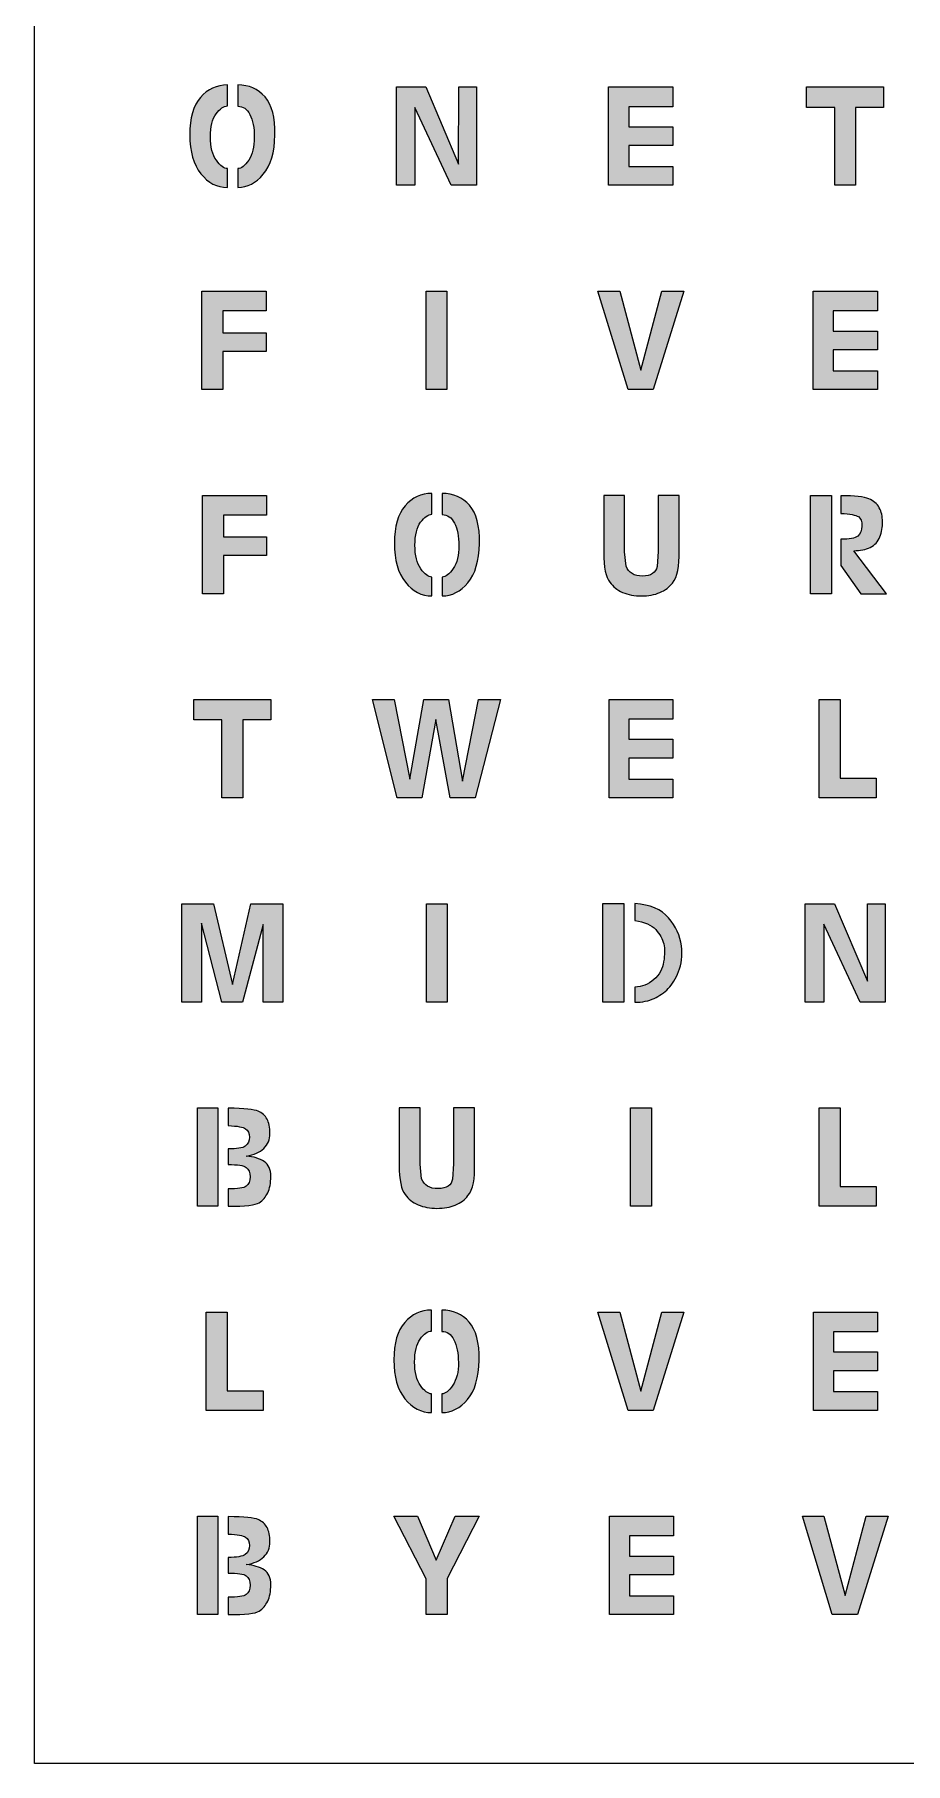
# Model space of a CAD drawing. Header units: inches. Extents: x -102 to 102, y -102 to 102.
# Drawn here: x -101.6 to -50.4, y -101.6 to 0 of the extents above; entities that cross this region are included whole.
import ezdxf

# ---------------------------------------------------------------- set-up
doc = ezdxf.new("R2010")
doc.units = ezdxf.units.IN
doc.header["$MEASUREMENT"] = 0
doc.layers.add('Top Copper', color=7, linetype='Continuous')

# ---------------------------------------------------------------- blocks, each defined once
blk = doc.blocks.new('block 38')
at = {"layer": 'Top Copper', "true_color": 0xffffff}
h = blk.add_hatch(color=7, dxfattribs=at)
h.dxf.hatch_style = 2
edge = h.paths.add_edge_path()
edge.add_spline(control_points=[(-91.83, -8.18), (-92.26, -7.64), (-92.48, -6.88), (-92.48, -5.89), (-92.48, -4.9), (-92.27, -4.17), (-91.85, -3.69), (-91.43, -3.2), (-90.9, -2.96), (-90.27, -2.96), (-90.27, -2.96), (-90.27, -4.19), (-90.27, -4.19), (-90.49, -4.2), (-90.71, -4.35), (-90.93, -4.66), (-91.16, -4.96), (-91.27, -5.41), (-91.27, -6.01), (-91.27, -6.61), (-91.15, -7.07), (-90.92, -7.39), (-90.69, -7.71), (-90.47, -7.88), (-90.27, -7.88), (-90.27, -7.88), (-90.27, -8.98), (-90.27, -8.98), (-90.88, -8.98), (-91.4, -8.72), (-91.83, -8.18)], knot_values=[0, 0, 0, 0, 1, 1, 1, 2, 2, 2, 3, 3, 3, 4, 4, 4, 5, 5, 5, 6, 6, 6, 7, 7, 7, 8, 8, 8, 9, 9, 9, 10, 10, 10, 10], degree=3, periodic=1)
edge = h.paths.add_edge_path()
edge.add_spline(control_points=[(-89.02, -7.38), (-88.8, -7.05), (-88.69, -6.6), (-88.69, -6.04), (-88.69, -5.49), (-88.78, -5.04), (-88.95, -4.7), (-89.12, -4.37), (-89.36, -4.21), (-89.66, -4.21), (-89.66, -4.21), (-89.66, -2.96), (-89.66, -2.96), (-89.01, -2.96), (-88.47, -3.2), (-88.06, -3.66), (-87.65, -4.13), (-87.46, -4.87), (-87.48, -5.9), (-87.5, -6.93), (-87.72, -7.7), (-88.16, -8.21), (-88.59, -8.73), (-89.09, -8.98), (-89.66, -8.98), (-89.66, -8.98), (-89.66, -7.88), (-89.66, -7.88), (-89.46, -7.88), (-89.24, -7.71), (-89.02, -7.38)], knot_values=[0, 0, 0, 0, 1, 1, 1, 2, 2, 2, 3, 3, 3, 4, 4, 4, 5, 5, 5, 6, 6, 6, 7, 7, 7, 8, 8, 8, 9, 9, 9, 10, 10, 10, 10], degree=3, periodic=1)
at = {"layer": 'Top Copper', "lineweight": 0}
for points in [[(-91.83, -8.18), (-92.26, -7.64), (-92.48, -6.88), (-92.48, -5.89), (-92.48, -4.9), (-92.27, -4.17), (-91.85, -3.69), (-91.43, -3.2), (-90.9, -2.96), (-90.27, -2.96), (-90.27, -2.96), (-90.27, -4.19), (-90.27, -4.19), (-90.49, -4.2), (-90.71, -4.35), (-90.93, -4.66), (-91.16, -4.96), (-91.27, -5.41), (-91.27, -6.01), (-91.27, -6.61), (-91.15, -7.07), (-90.92, -7.39), (-90.69, -7.71), (-90.47, -7.88), (-90.27, -7.88), (-90.27, -7.88), (-90.27, -8.98), (-90.27, -8.98), (-90.88, -8.98), (-91.4, -8.72), (-91.83, -8.18)], [(-89.02, -7.38), (-88.8, -7.05), (-88.69, -6.6), (-88.69, -6.04), (-88.69, -5.49), (-88.78, -5.04), (-88.95, -4.7), (-89.12, -4.37), (-89.36, -4.21), (-89.66, -4.21), (-89.66, -4.21), (-89.66, -2.96), (-89.66, -2.96), (-89.01, -2.96), (-88.47, -3.2), (-88.06, -3.66), (-87.65, -4.13), (-87.46, -4.87), (-87.48, -5.9), (-87.5, -6.93), (-87.72, -7.7), (-88.16, -8.21), (-88.59, -8.73), (-89.09, -8.98), (-89.66, -8.98), (-89.66, -8.98), (-89.66, -7.88), (-89.66, -7.88), (-89.46, -7.88), (-89.24, -7.71), (-89.02, -7.38)]]:
    blk.add_open_spline(points, degree=3, knots=[0, 0, 0, 0, 1, 1, 1, 2, 2, 2, 3, 3, 3, 4, 4, 4, 5, 5, 5, 6, 6, 6, 7, 7, 7, 8, 8, 8, 9, 9, 9, 10, 10, 10, 10], dxfattribs=at)
blk = doc.blocks.new('block 39')
at = {"layer": 'Top Copper', "true_color": 0xffffff}
h = blk.add_hatch(color=7, dxfattribs=at)
h.dxf.hatch_style = 2
h.paths.add_polyline_path([(-64.1, -3.08), (-64.1, -4.24), (-66.69, -4.24), (-66.69, -5.42), (-64.1, -5.42), (-64.1, -6.52), (-66.69, -6.52), (-66.69, -7.75), (-64.1, -7.75), (-64.1, -8.85), (-67.87, -8.85), (-67.87, -3.08)])
at = {"layer": 'Top Copper', "lineweight": 0}
blk.add_lwpolyline([(-64.1, -3.08), (-64.1, -4.24), (-66.69, -4.24), (-66.69, -5.42), (-64.1, -5.42), (-64.1, -6.52), (-66.69, -6.52), (-66.69, -7.75), (-64.1, -7.75), (-64.1, -8.85), (-67.87, -8.85), (-67.87, -3.08), (-64.1, -3.08)], dxfattribs=at)
blk = doc.blocks.new('block 43')
at = {"layer": 'Top Copper', "true_color": 0xffffff}
h = blk.add_hatch(color=7, dxfattribs=at)
h.dxf.hatch_style = 2
h.paths.add_polyline_path([(-75.64, -8.85), (-77.12, -8.85), (-79.25, -4.28), (-79.25, -8.85), (-80.34, -8.85), (-80.34, -3.08), (-78.62, -3.08), (-76.69, -7.62), (-76.68, -3.08), (-75.64, -3.08)])
at = {"layer": 'Top Copper', "lineweight": 0}
blk.add_lwpolyline([(-75.64, -8.85), (-77.12, -8.85), (-79.25, -4.28), (-79.25, -8.85), (-80.34, -8.85), (-80.34, -3.08), (-78.62, -3.08), (-76.69, -7.62), (-76.68, -3.08), (-75.64, -3.08), (-75.64, -8.85)], dxfattribs=at)
blk = doc.blocks.new('block 46')
at = {"layer": 'Top Copper', "true_color": 0xffffff}
h = blk.add_hatch(color=7, dxfattribs=at)
h.dxf.hatch_style = 2
h.paths.add_polyline_path([(-51.73, -3.08), (-51.73, -4.29), (-53.36, -4.29), (-53.36, -8.85), (-54.59, -8.85), (-54.59, -4.29), (-56.25, -4.29), (-56.25, -3.08)])
at = {"layer": 'Top Copper', "lineweight": 0}
blk.add_lwpolyline([(-51.73, -3.08), (-51.73, -4.29), (-53.36, -4.29), (-53.36, -8.85), (-54.59, -8.85), (-54.59, -4.29), (-56.25, -4.29), (-56.25, -3.08), (-51.73, -3.08)], dxfattribs=at)
blk = doc.blocks.new('block 48')
at = {"layer": 'Top Copper', "true_color": 0xffffff}
h = blk.add_hatch(color=7, dxfattribs=at)
h.dxf.hatch_style = 2
h.paths.add_polyline_path([(-87.97, -27.08), (-87.97, -28.24), (-90.51, -28.24), (-90.51, -29.52), (-87.97, -29.52), (-87.97, -30.62), (-90.51, -30.62), (-90.51, -32.86), (-91.74, -32.86), (-91.74, -27.08)])
at = {"layer": 'Top Copper', "lineweight": 0}
blk.add_lwpolyline([(-87.97, -27.08), (-87.97, -28.24), (-90.51, -28.24), (-90.51, -29.52), (-87.97, -29.52), (-87.97, -30.62), (-90.51, -30.62), (-90.51, -32.86), (-91.74, -32.86), (-91.74, -27.08), (-87.97, -27.08)], dxfattribs=at)
blk = doc.blocks.new('block 49')
at = {"layer": 'Top Copper', "true_color": 0xffffff}
h = blk.add_hatch(color=7, dxfattribs=at)
h.dxf.hatch_style = 2
edge = h.paths.add_edge_path()
edge.add_spline(control_points=[(-79.81, -32.18), (-80.25, -31.64), (-80.46, -30.88), (-80.46, -29.89), (-80.46, -28.91), (-80.25, -28.17), (-79.83, -27.69), (-79.41, -27.21), (-78.88, -26.96), (-78.26, -26.96), (-78.26, -26.96), (-78.26, -28.19), (-78.26, -28.19), (-78.47, -28.2), (-78.7, -28.36), (-78.92, -28.66), (-79.14, -28.96), (-79.25, -29.41), (-79.25, -30.01), (-79.25, -30.61), (-79.14, -31.07), (-78.91, -31.39), (-78.67, -31.72), (-78.46, -31.88), (-78.26, -31.88), (-78.26, -31.88), (-78.26, -32.99), (-78.26, -32.99), (-78.86, -32.99), (-79.38, -32.72), (-79.81, -32.18)], knot_values=[0, 0, 0, 0, 1, 1, 1, 2, 2, 2, 3, 3, 3, 4, 4, 4, 5, 5, 5, 6, 6, 6, 7, 7, 7, 8, 8, 8, 9, 9, 9, 10, 10, 10, 10], degree=3, periodic=1)
edge = h.paths.add_edge_path()
edge.add_spline(control_points=[(-77, -31.38), (-76.78, -31.05), (-76.67, -30.6), (-76.67, -30.04), (-76.68, -29.49), (-76.76, -29.04), (-76.93, -28.71), (-77.1, -28.37), (-77.34, -28.21), (-77.65, -28.21), (-77.65, -28.21), (-77.65, -26.96), (-77.65, -26.96), (-76.99, -26.96), (-76.46, -27.2), (-76.05, -27.66), (-75.64, -28.13), (-75.44, -28.87), (-75.46, -29.9), (-75.48, -30.93), (-75.71, -31.7), (-76.14, -32.21), (-76.57, -32.73), (-77.08, -32.99), (-77.65, -32.99), (-77.65, -32.99), (-77.65, -31.88), (-77.65, -31.88), (-77.44, -31.88), (-77.23, -31.71), (-77, -31.38)], knot_values=[0, 0, 0, 0, 1, 1, 1, 2, 2, 2, 3, 3, 3, 4, 4, 4, 5, 5, 5, 6, 6, 6, 7, 7, 7, 8, 8, 8, 9, 9, 9, 10, 10, 10, 10], degree=3, periodic=1)
at = {"layer": 'Top Copper', "lineweight": 0}
for points in [[(-79.81, -32.18), (-80.25, -31.64), (-80.46, -30.88), (-80.46, -29.89), (-80.46, -28.91), (-80.25, -28.17), (-79.83, -27.69), (-79.41, -27.21), (-78.88, -26.96), (-78.26, -26.96), (-78.26, -26.96), (-78.26, -28.19), (-78.26, -28.19), (-78.47, -28.2), (-78.7, -28.36), (-78.92, -28.66), (-79.14, -28.96), (-79.25, -29.41), (-79.25, -30.01), (-79.25, -30.61), (-79.14, -31.07), (-78.91, -31.39), (-78.67, -31.72), (-78.46, -31.88), (-78.26, -31.88), (-78.26, -31.88), (-78.26, -32.99), (-78.26, -32.99), (-78.86, -32.99), (-79.38, -32.72), (-79.81, -32.18)], [(-77, -31.38), (-76.78, -31.05), (-76.67, -30.6), (-76.67, -30.04), (-76.68, -29.49), (-76.76, -29.04), (-76.93, -28.71), (-77.1, -28.37), (-77.34, -28.21), (-77.65, -28.21), (-77.65, -28.21), (-77.65, -26.96), (-77.65, -26.96), (-76.99, -26.96), (-76.46, -27.2), (-76.05, -27.66), (-75.64, -28.13), (-75.44, -28.87), (-75.46, -29.9), (-75.48, -30.93), (-75.71, -31.7), (-76.14, -32.21), (-76.57, -32.73), (-77.08, -32.99), (-77.65, -32.99), (-77.65, -32.99), (-77.65, -31.88), (-77.65, -31.88), (-77.44, -31.88), (-77.23, -31.71), (-77, -31.38)]]:
    blk.add_open_spline(points, degree=3, knots=[0, 0, 0, 0, 1, 1, 1, 2, 2, 2, 3, 3, 3, 4, 4, 4, 5, 5, 5, 6, 6, 6, 7, 7, 7, 8, 8, 8, 9, 9, 9, 10, 10, 10, 10], dxfattribs=at)
blk = doc.blocks.new('block 50')
at = {"layer": 'Top Copper', "true_color": 0xffffff}
h = blk.add_hatch(color=7, dxfattribs=at)
h.dxf.hatch_style = 2
h.paths.add_polyline_path([(-54.78, -27.08), (-54.78, -32.86), (-56.01, -32.86), (-56.01, -27.08)])
edge = h.paths.add_edge_path()
edge.add_spline(control_points=[(-53.23, -29.47), (-53.07, -29.34), (-52.99, -29.14), (-52.99, -28.88), (-52.99, -28.61), (-53.06, -28.43), (-53.2, -28.33), (-53.35, -28.24), (-53.69, -28.17), (-54.23, -28.14), (-54.23, -28.14), (-54.23, -27.1), (-54.23, -27.1), (-53.41, -27.1), (-52.86, -27.16), (-52.58, -27.28), (-52.31, -27.39), (-52.1, -27.57), (-51.97, -27.81), (-51.84, -28.05), (-51.78, -28.32), (-51.78, -28.63), (-51.78, -28.94), (-51.83, -29.24), (-51.94, -29.52), (-52.05, -29.8), (-52.23, -30), (-52.5, -30.14), (-52.77, -30.27), (-53.09, -30.33), (-53.47, -30.33), (-53.47, -30.33), (-51.55, -32.86), (-51.55, -32.86), (-51.55, -32.86), (-53.05, -32.86), (-53.05, -32.86), (-53.05, -32.86), (-54.22, -31.2), (-54.22, -31.2), (-54.22, -31.2), (-54.22, -29.65), (-54.22, -29.65), (-53.73, -29.66), (-53.4, -29.6), (-53.23, -29.47)], knot_values=[0, 0, 0, 0, 1, 1, 1, 2, 2, 2, 3, 3, 3, 4, 4, 4, 5, 5, 5, 6, 6, 6, 7, 7, 7, 8, 8, 8, 9, 9, 9, 10, 10, 10, 11, 11, 11, 12, 12, 12, 13, 13, 13, 14, 14, 14, 15, 15, 15, 15], degree=3, periodic=1)
at = {"layer": 'Top Copper', "lineweight": 0}
blk.add_lwpolyline([(-54.78, -27.08), (-54.78, -32.86), (-56.01, -32.86), (-56.01, -27.08), (-54.78, -27.08)], dxfattribs=at)
blk.add_open_spline([(-53.23, -29.47), (-53.07, -29.34), (-52.99, -29.14), (-52.99, -28.88), (-52.99, -28.61), (-53.06, -28.43), (-53.2, -28.33), (-53.35, -28.24), (-53.69, -28.17), (-54.23, -28.14), (-54.23, -28.14), (-54.23, -27.1), (-54.23, -27.1), (-53.41, -27.1), (-52.86, -27.16), (-52.58, -27.28), (-52.31, -27.39), (-52.1, -27.57), (-51.97, -27.81), (-51.84, -28.05), (-51.78, -28.32), (-51.78, -28.63), (-51.78, -28.94), (-51.83, -29.24), (-51.94, -29.52), (-52.05, -29.8), (-52.23, -30), (-52.5, -30.14), (-52.77, -30.27), (-53.09, -30.33), (-53.47, -30.33), (-53.47, -30.33), (-51.55, -32.86), (-51.55, -32.86), (-51.55, -32.86), (-53.05, -32.86), (-53.05, -32.86), (-53.05, -32.86), (-54.22, -31.2), (-54.22, -31.2), (-54.22, -31.2), (-54.22, -29.65), (-54.22, -29.65), (-53.73, -29.66), (-53.4, -29.6), (-53.23, -29.47)], degree=3, knots=[0, 0, 0, 0, 1, 1, 1, 2, 2, 2, 3, 3, 3, 4, 4, 4, 5, 5, 5, 6, 6, 6, 7, 7, 7, 8, 8, 8, 9, 9, 9, 10, 10, 10, 11, 11, 11, 12, 12, 12, 13, 13, 13, 14, 14, 14, 15, 15, 15, 15], dxfattribs=at)
blk = doc.blocks.new('block 51')
at = {"layer": 'Top Copper', "true_color": 0xffffff}
h = blk.add_hatch(color=7, dxfattribs=at)
h.dxf.hatch_style = 2
h.paths.add_polyline_path([(-88, -15.08), (-88, -16.24), (-90.54, -16.24), (-90.54, -17.53), (-88, -17.53), (-88, -18.63), (-90.54, -18.63), (-90.54, -20.86), (-91.77, -20.86), (-91.77, -15.08)])
at = {"layer": 'Top Copper', "lineweight": 0}
blk.add_lwpolyline([(-88, -15.08), (-88, -16.24), (-90.54, -16.24), (-90.54, -17.53), (-88, -17.53), (-88, -18.63), (-90.54, -18.63), (-90.54, -20.86), (-91.77, -20.86), (-91.77, -15.08), (-88, -15.08)], dxfattribs=at)
blk = doc.blocks.new('block 52')
at = {"layer": 'Top Copper', "true_color": 0xffffff}
h = blk.add_hatch(color=7, dxfattribs=at)
h.dxf.hatch_style = 2
h.paths.add_polyline_path([(-77.37, -15.08), (-77.37, -20.86), (-78.6, -20.86), (-78.6, -15.08)])
at = {"layer": 'Top Copper', "lineweight": 0}
blk.add_lwpolyline([(-77.37, -15.08), (-77.37, -20.86), (-78.6, -20.86), (-78.6, -15.08), (-77.37, -15.08)], dxfattribs=at)
blk = doc.blocks.new('block 53')
at = {"layer": 'Top Copper', "true_color": 0xffffff}
h = blk.add_hatch(color=7, dxfattribs=at)
h.dxf.hatch_style = 2
h.paths.add_polyline_path([(-65.25, -20.86), (-66.73, -20.86), (-68.5, -15.08), (-67.22, -15.08), (-65.98, -19.73), (-64.74, -15.08), (-63.45, -15.08)])
at = {"layer": 'Top Copper', "lineweight": 0}
blk.add_lwpolyline([(-65.25, -20.86), (-66.73, -20.86), (-68.5, -15.08), (-67.22, -15.08), (-65.98, -19.73), (-64.74, -15.08), (-63.45, -15.08), (-65.25, -20.86)], dxfattribs=at)
blk = doc.blocks.new('block 54')
at = {"layer": 'Top Copper', "true_color": 0xffffff}
h = blk.add_hatch(color=7, dxfattribs=at)
h.dxf.hatch_style = 2
edge = h.paths.add_edge_path()
edge.add_spline(control_points=[(-66.93, -27.09), (-66.93, -27.09), (-66.93, -30.39), (-66.93, -30.39), (-66.93, -30.39), (-66.84, -31.25), (-66.84, -31.25), (-66.7, -31.63), (-66.38, -31.82), (-65.88, -31.82), (-65.38, -31.82), (-65.09, -31.63), (-65.02, -31.26), (-65.02, -31.26), (-64.96, -30.37), (-64.96, -30.37), (-64.96, -30.37), (-64.96, -27.09), (-64.96, -27.09), (-64.96, -27.09), (-63.73, -27.09), (-63.73, -27.09), (-63.73, -27.09), (-63.73, -30.36), (-63.73, -30.36), (-63.7, -31.24), (-63.83, -31.87), (-64.12, -32.23), (-64.3, -32.47), (-64.55, -32.66), (-64.86, -32.79), (-65.18, -32.92), (-65.54, -32.99), (-65.94, -32.99), (-66.35, -32.99), (-66.72, -32.92), (-67.05, -32.78), (-67.37, -32.64), (-67.62, -32.44), (-67.8, -32.18), (-68.04, -31.89), (-68.16, -31.31), (-68.16, -30.45), (-68.16, -30.45), (-68.16, -27.09), (-68.16, -27.09), (-68.16, -27.09), (-66.93, -27.09), (-66.93, -27.09)], knot_values=[0, 0, 0, 0, 1, 1, 1, 2, 2, 2, 3, 3, 3, 4, 4, 4, 5, 5, 5, 6, 6, 6, 7, 7, 7, 8, 8, 8, 9, 9, 9, 10, 10, 10, 11, 11, 11, 12, 12, 12, 13, 13, 13, 14, 14, 14, 15, 15, 15, 16, 16, 16, 16], degree=3, periodic=1)
at = {"layer": 'Top Copper', "lineweight": 0}
blk.add_open_spline([(-66.93, -27.09), (-66.93, -27.09), (-66.93, -30.39), (-66.93, -30.39), (-66.93, -30.39), (-66.84, -31.25), (-66.84, -31.25), (-66.7, -31.63), (-66.38, -31.82), (-65.88, -31.82), (-65.38, -31.82), (-65.09, -31.63), (-65.02, -31.26), (-65.02, -31.26), (-64.96, -30.37), (-64.96, -30.37), (-64.96, -30.37), (-64.96, -27.09), (-64.96, -27.09), (-64.96, -27.09), (-63.73, -27.09), (-63.73, -27.09), (-63.73, -27.09), (-63.73, -30.36), (-63.73, -30.36), (-63.7, -31.24), (-63.83, -31.87), (-64.12, -32.23), (-64.3, -32.47), (-64.55, -32.66), (-64.86, -32.79), (-65.18, -32.92), (-65.54, -32.99), (-65.94, -32.99), (-66.35, -32.99), (-66.72, -32.92), (-67.05, -32.78), (-67.37, -32.64), (-67.62, -32.44), (-67.8, -32.18), (-68.04, -31.89), (-68.16, -31.31), (-68.16, -30.45), (-68.16, -30.45), (-68.16, -27.09), (-68.16, -27.09), (-68.16, -27.09), (-66.93, -27.09), (-66.93, -27.09)], degree=3, knots=[0, 0, 0, 0, 1, 1, 1, 2, 2, 2, 3, 3, 3, 4, 4, 4, 5, 5, 5, 6, 6, 6, 7, 7, 7, 8, 8, 8, 9, 9, 9, 10, 10, 10, 11, 11, 11, 12, 12, 12, 13, 13, 13, 14, 14, 14, 15, 15, 15, 16, 16, 16, 16], dxfattribs=at)
blk = doc.blocks.new('block 56')
at = {"layer": 'Top Copper', "true_color": 0xffffff}
h = blk.add_hatch(color=7, dxfattribs=at)
h.dxf.hatch_style = 2
h.paths.add_polyline_path([(-52.08, -15.08), (-52.08, -16.24), (-54.67, -16.24), (-54.67, -17.43), (-52.08, -17.43), (-52.08, -18.53), (-54.67, -18.53), (-54.67, -19.76), (-52.08, -19.76), (-52.08, -20.86), (-55.85, -20.86), (-55.85, -15.08)])
at = {"layer": 'Top Copper', "lineweight": 0}
blk.add_lwpolyline([(-52.08, -15.08), (-52.08, -16.24), (-54.67, -16.24), (-54.67, -17.43), (-52.08, -17.43), (-52.08, -18.53), (-54.67, -18.53), (-54.67, -19.76), (-52.08, -19.76), (-52.08, -20.86), (-55.85, -20.86), (-55.85, -15.08), (-52.08, -15.08)], dxfattribs=at)
blk = doc.blocks.new('block 80')
at = {"layer": 'Top Copper', "true_color": 0xffffff}
h = blk.add_hatch(color=7, dxfattribs=at)
h.dxf.hatch_style = 2
h.paths.add_polyline_path([(-87.72, -39.07), (-87.72, -40.28), (-89.36, -40.28), (-89.36, -44.85), (-90.59, -44.85), (-90.59, -40.28), (-92.24, -40.28), (-92.24, -39.07)])
at = {"layer": 'Top Copper', "lineweight": 0}
blk.add_lwpolyline([(-87.72, -39.07), (-87.72, -40.28), (-89.36, -40.28), (-89.36, -44.85), (-90.59, -44.85), (-90.59, -40.28), (-92.24, -40.28), (-92.24, -39.07), (-87.72, -39.07)], dxfattribs=at)
blk = doc.blocks.new('block 81')
at = {"layer": 'Top Copper', "true_color": 0xffffff}
h = blk.add_hatch(color=7, dxfattribs=at)
h.dxf.hatch_style = 2
h.paths.add_polyline_path([(-75.71, -44.85), (-77.19, -44.85), (-78.02, -40.26), (-78.84, -44.85), (-80.3, -44.85), (-81.74, -39.07), (-80.47, -39.07), (-79.56, -43.76), (-78.73, -39.07), (-77.28, -39.07), (-76.46, -43.88), (-75.52, -39.07), (-74.23, -39.07)])
at = {"layer": 'Top Copper', "lineweight": 0}
blk.add_lwpolyline([(-75.71, -44.85), (-77.19, -44.85), (-78.02, -40.26), (-78.84, -44.85), (-80.3, -44.85), (-81.74, -39.07), (-80.47, -39.07), (-79.56, -43.76), (-78.73, -39.07), (-77.28, -39.07), (-76.46, -43.88), (-75.52, -39.07), (-74.23, -39.07), (-75.71, -44.85)], dxfattribs=at)
blk = doc.blocks.new('block 82')
at = {"layer": 'Top Copper', "true_color": 0xffffff}
h = blk.add_hatch(color=7, dxfattribs=at)
h.dxf.hatch_style = 2
h.paths.add_polyline_path([(-52.15, -43.69), (-52.15, -44.85), (-55.5, -44.85), (-55.5, -39.07), (-54.27, -39.07), (-54.27, -43.69)])
at = {"layer": 'Top Copper', "lineweight": 0}
blk.add_lwpolyline([(-52.15, -43.69), (-52.15, -44.85), (-55.5, -44.85), (-55.5, -39.07), (-54.27, -39.07), (-54.27, -43.69), (-52.15, -43.69)], dxfattribs=at)
blk = doc.blocks.new('block 87')
at = {"layer": 'Top Copper', "true_color": 0xffffff}
h = blk.add_hatch(color=7, dxfattribs=at)
h.dxf.hatch_style = 2
h.paths.add_polyline_path([(-64.09, -39.07), (-64.09, -40.23), (-66.68, -40.23), (-66.68, -41.41), (-64.09, -41.41), (-64.09, -42.52), (-66.68, -42.52), (-66.68, -43.75), (-64.09, -43.75), (-64.09, -44.85), (-67.85, -44.85), (-67.85, -39.07)])
at = {"layer": 'Top Copper', "lineweight": 0}
blk.add_lwpolyline([(-64.09, -39.07), (-64.09, -40.23), (-66.68, -40.23), (-66.68, -41.41), (-64.09, -41.41), (-64.09, -42.52), (-66.68, -42.52), (-66.68, -43.75), (-64.09, -43.75), (-64.09, -44.85), (-67.85, -44.85), (-67.85, -39.07), (-64.09, -39.07)], dxfattribs=at)
blk = doc.blocks.new('block 163')
at = {"layer": 'Top Copper', "true_color": 0xffffff}
h = blk.add_hatch(color=7, dxfattribs=at)
h.dxf.hatch_style = 2
h.paths.add_polyline_path([(-87.01, -56.86), (-88.17, -56.86), (-88.16, -52.29), (-89.39, -56.86), (-90.6, -56.86), (-91.8, -52.23), (-91.8, -56.86), (-92.94, -56.86), (-92.94, -51.08), (-91.08, -51.08), (-89.97, -55.83), (-88.89, -51.08), (-87.01, -51.08)])
at = {"layer": 'Top Copper', "lineweight": 0}
blk.add_lwpolyline([(-87.01, -56.86), (-88.17, -56.86), (-88.16, -52.29), (-89.39, -56.86), (-90.6, -56.86), (-91.8, -52.23), (-91.8, -56.86), (-92.94, -56.86), (-92.94, -51.08), (-91.08, -51.08), (-89.97, -55.83), (-88.89, -51.08), (-87.01, -51.08), (-87.01, -56.86)], dxfattribs=at)
blk = doc.blocks.new('block 164')
at = {"layer": 'Top Copper', "true_color": 0xffffff}
h = blk.add_hatch(color=7, dxfattribs=at)
h.dxf.hatch_style = 2
h.paths.add_polyline_path([(-77.35, -51.08), (-77.35, -56.86), (-78.58, -56.86), (-78.58, -51.08)])
at = {"layer": 'Top Copper', "lineweight": 0}
blk.add_lwpolyline([(-77.35, -51.08), (-77.35, -56.86), (-78.58, -56.86), (-78.58, -51.08), (-77.35, -51.08)], dxfattribs=at)
blk = doc.blocks.new('block 165')
at = {"layer": 'Top Copper', "true_color": 0xffffff}
h = blk.add_hatch(color=7, dxfattribs=at)
h.dxf.hatch_style = 2
h.paths.add_polyline_path([(-66.97, -51.07), (-66.97, -52.24), (-66.97, -55.76), (-66.97, -56.86), (-68.21, -56.86), (-68.21, -51.07)])
edge = h.paths.add_edge_path()
edge.add_spline(control_points=[(-64.35, -51.91), (-63.92, -52.41), (-63.67, -52.96), (-63.6, -53.55), (-63.53, -54.14), (-63.59, -54.65), (-63.76, -55.06), (-63.93, -55.48), (-64.13, -55.81), (-64.37, -56.06), (-64.61, -56.3), (-64.89, -56.5), (-65.2, -56.64), (-65.51, -56.79), (-65.89, -56.87), (-66.33, -56.87), (-66.33, -56.87), (-66.33, -55.98), (-66.33, -55.98), (-65.91, -55.96), (-65.54, -55.82), (-65.22, -55.54), (-64.9, -55.26), (-64.7, -54.91), (-64.64, -54.49), (-64.57, -54.08), (-64.57, -53.72), (-64.63, -53.44), (-64.7, -53.15), (-64.86, -52.87), (-65.1, -52.6), (-65.35, -52.32), (-65.76, -52.15), (-66.33, -52.07), (-66.33, -52.07), (-66.33, -51.07), (-66.33, -51.07), (-65.44, -51.13), (-64.78, -51.41), (-64.35, -51.91)], knot_values=[0, 0, 0, 0, 1, 1, 1, 2, 2, 2, 3, 3, 3, 4, 4, 4, 5, 5, 5, 6, 6, 6, 7, 7, 7, 8, 8, 8, 9, 9, 9, 10, 10, 10, 11, 11, 11, 12, 12, 12, 13, 13, 13, 13], degree=3, periodic=1)
at = {"layer": 'Top Copper', "lineweight": 0}
blk.add_lwpolyline([(-66.97, -51.07), (-66.97, -52.24), (-66.97, -55.76), (-66.97, -56.86), (-68.21, -56.86), (-68.21, -51.07), (-66.97, -51.07)], dxfattribs=at)
blk.add_open_spline([(-64.35, -51.91), (-63.92, -52.41), (-63.67, -52.96), (-63.6, -53.55), (-63.53, -54.14), (-63.59, -54.65), (-63.76, -55.06), (-63.93, -55.48), (-64.13, -55.81), (-64.37, -56.06), (-64.61, -56.3), (-64.89, -56.5), (-65.2, -56.64), (-65.51, -56.79), (-65.89, -56.87), (-66.33, -56.87), (-66.33, -56.87), (-66.33, -55.98), (-66.33, -55.98), (-65.91, -55.96), (-65.54, -55.82), (-65.22, -55.54), (-64.9, -55.26), (-64.7, -54.91), (-64.64, -54.49), (-64.57, -54.08), (-64.57, -53.72), (-64.63, -53.44), (-64.7, -53.15), (-64.86, -52.87), (-65.1, -52.6), (-65.35, -52.32), (-65.76, -52.15), (-66.33, -52.07), (-66.33, -52.07), (-66.33, -51.07), (-66.33, -51.07), (-65.44, -51.13), (-64.78, -51.41), (-64.35, -51.91)], degree=3, knots=[0, 0, 0, 0, 1, 1, 1, 2, 2, 2, 3, 3, 3, 4, 4, 4, 5, 5, 5, 6, 6, 6, 7, 7, 7, 8, 8, 8, 9, 9, 9, 10, 10, 10, 11, 11, 11, 12, 12, 12, 13, 13, 13, 13], dxfattribs=at)
blk = doc.blocks.new('block 166')
at = {"layer": 'Top Copper', "true_color": 0xffffff}
h = blk.add_hatch(color=7, dxfattribs=at)
h.dxf.hatch_style = 2
h.paths.add_polyline_path([(-51.62, -56.86), (-53.1, -56.86), (-55.23, -52.28), (-55.23, -56.86), (-56.32, -56.86), (-56.32, -51.08), (-54.6, -51.08), (-52.67, -55.62), (-52.66, -51.08), (-51.62, -51.08)])
at = {"layer": 'Top Copper', "lineweight": 0}
blk.add_lwpolyline([(-51.62, -56.86), (-53.1, -56.86), (-55.23, -52.28), (-55.23, -56.86), (-56.32, -56.86), (-56.32, -51.08), (-54.6, -51.08), (-52.67, -55.62), (-52.66, -51.08), (-51.62, -51.08), (-51.62, -56.86)], dxfattribs=at)
blk = doc.blocks.new('block 194')
at = {"layer": 'Top Copper', "true_color": 0xffffff}
h = blk.add_hatch(color=7, dxfattribs=at)
h.dxf.hatch_style = 2
h.paths.add_polyline_path([(-53.24, -92.85), (-54.73, -92.85), (-56.49, -87.07), (-55.22, -87.07), (-53.98, -91.73), (-52.74, -87.07), (-51.45, -87.07)])
at = {"layer": 'Top Copper', "lineweight": 0}
blk.add_lwpolyline([(-53.24, -92.85), (-54.73, -92.85), (-56.49, -87.07), (-55.22, -87.07), (-53.98, -91.73), (-52.74, -87.07), (-51.45, -87.07), (-53.24, -92.85)], dxfattribs=at)
blk = doc.blocks.new('block 217')
at = {"layer": 'Top Copper', "true_color": 0xffffff}
h = blk.add_hatch(color=7, dxfattribs=at)
h.dxf.hatch_style = 2
h.paths.add_polyline_path([(-92.02, -68.85), (-92.02, -63.07), (-90.84, -63.07), (-90.84, -68.85)])
edge = h.paths.add_edge_path()
edge.add_spline(control_points=[(-90.23, -68.85), (-90.23, -68.85), (-90.23, -67.83), (-90.23, -67.83), (-89.67, -67.84), (-89.31, -67.79), (-89.16, -67.68), (-89.01, -67.57), (-88.93, -67.39), (-88.93, -67.13), (-88.93, -66.87), (-89.01, -66.68), (-89.16, -66.57), (-89.31, -66.46), (-89.67, -66.41), (-90.23, -66.41), (-90.23, -66.41), (-90.23, -65.49), (-90.23, -65.49), (-89.72, -65.49), (-89.38, -65.44), (-89.22, -65.32), (-89.06, -65.19), (-88.98, -65.02), (-88.98, -64.79), (-88.98, -64.56), (-89.06, -64.4), (-89.2, -64.3), (-89.34, -64.2), (-89.68, -64.14), (-90.22, -64.12), (-90.22, -64.12), (-90.22, -63.09), (-90.22, -63.09), (-89.27, -63.11), (-88.69, -63.17), (-88.46, -63.27), (-88.23, -63.37), (-88.06, -63.53), (-87.94, -63.73), (-87.83, -63.94), (-87.77, -64.22), (-87.77, -64.58), (-87.77, -64.94), (-87.89, -65.23), (-88.13, -65.46), (-88.37, -65.69), (-88.71, -65.84), (-89.16, -65.91), (-88.72, -65.95), (-88.38, -66.05), (-88.11, -66.23), (-87.85, -66.41), (-87.72, -66.69), (-87.72, -67.1), (-87.72, -67.5), (-87.78, -67.82), (-87.9, -68.07), (-88.03, -68.32), (-88.19, -68.51), (-88.4, -68.65), (-88.61, -68.79), (-89.22, -68.86), (-90.23, -68.85)], knot_values=[0, 0, 0, 0, 1, 1, 1, 2, 2, 2, 3, 3, 3, 4, 4, 4, 5, 5, 5, 6, 6, 6, 7, 7, 7, 8, 8, 8, 9, 9, 9, 10, 10, 10, 11, 11, 11, 12, 12, 12, 13, 13, 13, 14, 14, 14, 15, 15, 15, 16, 16, 16, 17, 17, 17, 18, 18, 18, 19, 19, 19, 20, 20, 20, 21, 21, 21, 21], degree=3, periodic=1)
at = {"layer": 'Top Copper', "lineweight": 0}
blk.add_lwpolyline([(-92.02, -68.85), (-92.02, -63.07), (-90.84, -63.07), (-90.84, -68.85), (-92.02, -68.85)], dxfattribs=at)
blk.add_open_spline([(-90.23, -68.85), (-90.23, -68.85), (-90.23, -67.83), (-90.23, -67.83), (-89.67, -67.84), (-89.31, -67.79), (-89.16, -67.68), (-89.01, -67.57), (-88.93, -67.39), (-88.93, -67.13), (-88.93, -66.87), (-89.01, -66.68), (-89.16, -66.57), (-89.31, -66.46), (-89.67, -66.41), (-90.23, -66.41), (-90.23, -66.41), (-90.23, -65.49), (-90.23, -65.49), (-89.72, -65.49), (-89.38, -65.44), (-89.22, -65.32), (-89.06, -65.19), (-88.98, -65.02), (-88.98, -64.79), (-88.98, -64.56), (-89.06, -64.4), (-89.2, -64.3), (-89.34, -64.2), (-89.68, -64.14), (-90.22, -64.12), (-90.22, -64.12), (-90.22, -63.09), (-90.22, -63.09), (-89.27, -63.11), (-88.69, -63.17), (-88.46, -63.27), (-88.23, -63.37), (-88.06, -63.53), (-87.94, -63.73), (-87.83, -63.94), (-87.77, -64.22), (-87.77, -64.58), (-87.77, -64.94), (-87.89, -65.23), (-88.13, -65.46), (-88.37, -65.69), (-88.71, -65.84), (-89.16, -65.91), (-88.72, -65.95), (-88.38, -66.05), (-88.11, -66.23), (-87.85, -66.41), (-87.72, -66.69), (-87.72, -67.1), (-87.72, -67.5), (-87.78, -67.82), (-87.9, -68.07), (-88.03, -68.32), (-88.19, -68.51), (-88.4, -68.65), (-88.61, -68.79), (-89.22, -68.86), (-90.23, -68.85)], degree=3, knots=[0, 0, 0, 0, 1, 1, 1, 2, 2, 2, 3, 3, 3, 4, 4, 4, 5, 5, 5, 6, 6, 6, 7, 7, 7, 8, 8, 8, 9, 9, 9, 10, 10, 10, 11, 11, 11, 12, 12, 12, 13, 13, 13, 14, 14, 14, 15, 15, 15, 16, 16, 16, 17, 17, 17, 18, 18, 18, 19, 19, 19, 20, 20, 20, 21, 21, 21, 21], dxfattribs=at)
blk = doc.blocks.new('block 218')
at = {"layer": 'Top Copper', "true_color": 0xffffff}
h = blk.add_hatch(color=7, dxfattribs=at)
h.dxf.hatch_style = 2
edge = h.paths.add_edge_path()
edge.add_spline(control_points=[(-78.94, -63.08), (-78.94, -63.08), (-78.94, -66.38), (-78.94, -66.38), (-78.94, -66.38), (-78.86, -67.25), (-78.86, -67.25), (-78.71, -67.63), (-78.39, -67.82), (-77.89, -67.82), (-77.39, -67.81), (-77.11, -67.63), (-77.04, -67.26), (-77.04, -67.26), (-76.98, -66.36), (-76.98, -66.36), (-76.98, -66.36), (-76.98, -63.08), (-76.98, -63.08), (-76.98, -63.08), (-75.75, -63.08), (-75.75, -63.08), (-75.75, -63.08), (-75.75, -66.36), (-75.75, -66.36), (-75.71, -67.24), (-75.84, -67.86), (-76.14, -68.23), (-76.32, -68.47), (-76.56, -68.66), (-76.88, -68.79), (-77.19, -68.92), (-77.55, -68.98), (-77.96, -68.98), (-78.37, -68.98), (-78.74, -68.91), (-79.06, -68.77), (-79.39, -68.63), (-79.64, -68.43), (-79.82, -68.17), (-80.06, -67.89), (-80.18, -67.31), (-80.18, -66.44), (-80.18, -66.44), (-80.18, -63.08), (-80.18, -63.08), (-80.18, -63.08), (-78.94, -63.08), (-78.94, -63.08)], knot_values=[0, 0, 0, 0, 1, 1, 1, 2, 2, 2, 3, 3, 3, 4, 4, 4, 5, 5, 5, 6, 6, 6, 7, 7, 7, 8, 8, 8, 9, 9, 9, 10, 10, 10, 11, 11, 11, 12, 12, 12, 13, 13, 13, 14, 14, 14, 15, 15, 15, 16, 16, 16, 16], degree=3, periodic=1)
at = {"layer": 'Top Copper', "lineweight": 0}
blk.add_open_spline([(-78.94, -63.08), (-78.94, -63.08), (-78.94, -66.38), (-78.94, -66.38), (-78.94, -66.38), (-78.86, -67.25), (-78.86, -67.25), (-78.71, -67.63), (-78.39, -67.82), (-77.89, -67.82), (-77.39, -67.81), (-77.11, -67.63), (-77.04, -67.26), (-77.04, -67.26), (-76.98, -66.36), (-76.98, -66.36), (-76.98, -66.36), (-76.98, -63.08), (-76.98, -63.08), (-76.98, -63.08), (-75.75, -63.08), (-75.75, -63.08), (-75.75, -63.08), (-75.75, -66.36), (-75.75, -66.36), (-75.71, -67.24), (-75.84, -67.86), (-76.14, -68.23), (-76.32, -68.47), (-76.56, -68.66), (-76.88, -68.79), (-77.19, -68.92), (-77.55, -68.98), (-77.96, -68.98), (-78.37, -68.98), (-78.74, -68.91), (-79.06, -68.77), (-79.39, -68.63), (-79.64, -68.43), (-79.82, -68.17), (-80.06, -67.89), (-80.18, -67.31), (-80.18, -66.44), (-80.18, -66.44), (-80.18, -63.08), (-80.18, -63.08), (-80.18, -63.08), (-78.94, -63.08), (-78.94, -63.08)], degree=3, knots=[0, 0, 0, 0, 1, 1, 1, 2, 2, 2, 3, 3, 3, 4, 4, 4, 5, 5, 5, 6, 6, 6, 7, 7, 7, 8, 8, 8, 9, 9, 9, 10, 10, 10, 11, 11, 11, 12, 12, 12, 13, 13, 13, 14, 14, 14, 15, 15, 15, 16, 16, 16, 16], dxfattribs=at)
blk = doc.blocks.new('block 219')
at = {"layer": 'Top Copper', "true_color": 0xffffff}
h = blk.add_hatch(color=7, dxfattribs=at)
h.dxf.hatch_style = 2
h.paths.add_polyline_path([(-65.35, -63.07), (-65.35, -68.85), (-66.58, -68.85), (-66.58, -63.07)])
at = {"layer": 'Top Copper', "lineweight": 0}
blk.add_lwpolyline([(-65.35, -63.07), (-65.35, -68.85), (-66.58, -68.85), (-66.58, -63.07), (-65.35, -63.07)], dxfattribs=at)
blk = doc.blocks.new('block 220')
at = {"layer": 'Top Copper', "true_color": 0xffffff}
h = blk.add_hatch(color=7, dxfattribs=at)
h.dxf.hatch_style = 2
h.paths.add_polyline_path([(-52.15, -67.7), (-52.15, -68.85), (-55.5, -68.85), (-55.5, -63.07), (-54.27, -63.07), (-54.27, -67.7)])
at = {"layer": 'Top Copper', "lineweight": 0}
blk.add_lwpolyline([(-52.15, -67.7), (-52.15, -68.85), (-55.5, -68.85), (-55.5, -63.07), (-54.27, -63.07), (-54.27, -67.7), (-52.15, -67.7)], dxfattribs=at)
blk = doc.blocks.new('block 225')
at = {"layer": 'Top Copper', "true_color": 0xffffff}
h = blk.add_hatch(color=7, dxfattribs=at)
h.dxf.hatch_style = 2
h.paths.add_polyline_path([(-88.16, -79.7), (-88.16, -80.85), (-91.51, -80.85), (-91.51, -75.08), (-90.28, -75.08), (-90.28, -79.7)])
at = {"layer": 'Top Copper', "lineweight": 0}
blk.add_lwpolyline([(-88.16, -79.7), (-88.16, -80.85), (-91.51, -80.85), (-91.51, -75.08), (-90.28, -75.08), (-90.28, -79.7), (-88.16, -79.7)], dxfattribs=at)
blk = doc.blocks.new('block 226')
at = {"layer": 'Top Copper', "true_color": 0xffffff}
h = blk.add_hatch(color=7, dxfattribs=at)
h.dxf.hatch_style = 2
edge = h.paths.add_edge_path()
edge.add_spline(control_points=[(-79.84, -80.18), (-80.27, -79.64), (-80.49, -78.88), (-80.49, -77.89), (-80.49, -76.9), (-80.28, -76.17), (-79.85, -75.69), (-79.43, -75.2), (-78.91, -74.96), (-78.28, -74.96), (-78.28, -74.96), (-78.28, -76.19), (-78.28, -76.19), (-78.5, -76.2), (-78.72, -76.35), (-78.94, -76.66), (-79.16, -76.96), (-79.27, -77.41), (-79.27, -78.01), (-79.27, -78.61), (-79.16, -79.07), (-78.93, -79.39), (-78.7, -79.71), (-78.48, -79.88), (-78.28, -79.88), (-78.28, -79.88), (-78.28, -80.98), (-78.28, -80.98), (-78.88, -80.98), (-79.4, -80.72), (-79.84, -80.18)], knot_values=[0, 0, 0, 0, 1, 1, 1, 2, 2, 2, 3, 3, 3, 4, 4, 4, 5, 5, 5, 6, 6, 6, 7, 7, 7, 8, 8, 8, 9, 9, 9, 10, 10, 10, 10], degree=3, periodic=1)
edge = h.paths.add_edge_path()
edge.add_spline(control_points=[(-77.03, -79.38), (-76.8, -79.04), (-76.69, -78.6), (-76.7, -78.04), (-76.7, -77.49), (-76.79, -77.04), (-76.96, -76.7), (-77.13, -76.37), (-77.36, -76.2), (-77.67, -76.21), (-77.67, -76.21), (-77.67, -74.96), (-77.67, -74.96), (-77.01, -74.96), (-76.48, -75.2), (-76.07, -75.66), (-75.66, -76.13), (-75.46, -76.87), (-75.48, -77.9), (-75.5, -78.93), (-75.73, -79.7), (-76.16, -80.21), (-76.6, -80.73), (-77.1, -80.98), (-77.67, -80.98), (-77.67, -80.98), (-77.67, -79.88), (-77.67, -79.88), (-77.46, -79.88), (-77.25, -79.71), (-77.03, -79.38)], knot_values=[0, 0, 0, 0, 1, 1, 1, 2, 2, 2, 3, 3, 3, 4, 4, 4, 5, 5, 5, 6, 6, 6, 7, 7, 7, 8, 8, 8, 9, 9, 9, 10, 10, 10, 10], degree=3, periodic=1)
at = {"layer": 'Top Copper', "lineweight": 0}
for points in [[(-79.84, -80.18), (-80.27, -79.64), (-80.49, -78.88), (-80.49, -77.89), (-80.49, -76.9), (-80.28, -76.17), (-79.85, -75.69), (-79.43, -75.2), (-78.91, -74.96), (-78.28, -74.96), (-78.28, -74.96), (-78.28, -76.19), (-78.28, -76.19), (-78.5, -76.2), (-78.72, -76.35), (-78.94, -76.66), (-79.16, -76.96), (-79.27, -77.41), (-79.27, -78.01), (-79.27, -78.61), (-79.16, -79.07), (-78.93, -79.39), (-78.7, -79.71), (-78.48, -79.88), (-78.28, -79.88), (-78.28, -79.88), (-78.28, -80.98), (-78.28, -80.98), (-78.88, -80.98), (-79.4, -80.72), (-79.84, -80.18)], [(-77.03, -79.38), (-76.8, -79.04), (-76.69, -78.6), (-76.7, -78.04), (-76.7, -77.49), (-76.79, -77.04), (-76.96, -76.7), (-77.13, -76.37), (-77.36, -76.2), (-77.67, -76.21), (-77.67, -76.21), (-77.67, -74.96), (-77.67, -74.96), (-77.01, -74.96), (-76.48, -75.2), (-76.07, -75.66), (-75.66, -76.13), (-75.46, -76.87), (-75.48, -77.9), (-75.5, -78.93), (-75.73, -79.7), (-76.16, -80.21), (-76.6, -80.73), (-77.1, -80.98), (-77.67, -80.98), (-77.67, -80.98), (-77.67, -79.88), (-77.67, -79.88), (-77.46, -79.88), (-77.25, -79.71), (-77.03, -79.38)]]:
    blk.add_open_spline(points, degree=3, knots=[0, 0, 0, 0, 1, 1, 1, 2, 2, 2, 3, 3, 3, 4, 4, 4, 5, 5, 5, 6, 6, 6, 7, 7, 7, 8, 8, 8, 9, 9, 9, 10, 10, 10, 10], dxfattribs=at)
blk = doc.blocks.new('block 227')
at = {"layer": 'Top Copper', "true_color": 0xffffff}
h = blk.add_hatch(color=7, dxfattribs=at)
h.dxf.hatch_style = 2
h.paths.add_polyline_path([(-65.25, -80.85), (-66.73, -80.85), (-68.5, -75.08), (-67.22, -75.08), (-65.98, -79.73), (-64.74, -75.08), (-63.45, -75.08)])
at = {"layer": 'Top Copper', "lineweight": 0}
blk.add_lwpolyline([(-65.25, -80.85), (-66.73, -80.85), (-68.5, -75.08), (-67.22, -75.08), (-65.98, -79.73), (-64.74, -75.08), (-63.45, -75.08), (-65.25, -80.85)], dxfattribs=at)
blk = doc.blocks.new('block 228')
at = {"layer": 'Top Copper', "true_color": 0xffffff}
h = blk.add_hatch(color=7, dxfattribs=at)
h.dxf.hatch_style = 2
h.paths.add_polyline_path([(-52.07, -75.08), (-52.07, -76.24), (-54.66, -76.24), (-54.66, -77.42), (-52.07, -77.42), (-52.07, -78.52), (-54.66, -78.52), (-54.66, -79.75), (-52.07, -79.75), (-52.07, -80.85), (-55.84, -80.85), (-55.84, -75.08)])
at = {"layer": 'Top Copper', "lineweight": 0}
blk.add_lwpolyline([(-52.07, -75.08), (-52.07, -76.24), (-54.66, -76.24), (-54.66, -77.42), (-52.07, -77.42), (-52.07, -78.52), (-54.66, -78.52), (-54.66, -79.75), (-52.07, -79.75), (-52.07, -80.85), (-55.84, -80.85), (-55.84, -75.08), (-52.07, -75.08)], dxfattribs=at)
blk = doc.blocks.new('block 239')
at = {"layer": 'Top Copper', "true_color": 0xffffff}
h = blk.add_hatch(color=7, dxfattribs=at)
h.dxf.hatch_style = 2
h.paths.add_polyline_path([(-64.06, -87.07), (-64.06, -88.23), (-66.65, -88.23), (-66.65, -89.42), (-64.06, -89.42), (-64.06, -90.52), (-66.65, -90.52), (-66.65, -91.75), (-64.06, -91.75), (-64.06, -92.85), (-67.83, -92.85), (-67.83, -87.07)])
at = {"layer": 'Top Copper', "lineweight": 0}
blk.add_lwpolyline([(-64.06, -87.07), (-64.06, -88.23), (-66.65, -88.23), (-66.65, -89.42), (-64.06, -89.42), (-64.06, -90.52), (-66.65, -90.52), (-66.65, -91.75), (-64.06, -91.75), (-64.06, -92.85), (-67.83, -92.85), (-67.83, -87.07), (-64.06, -87.07)], dxfattribs=at)
blk = doc.blocks.new('block 243')
at = {"layer": 'Top Copper', "true_color": 0xffffff}
h = blk.add_hatch(color=7, dxfattribs=at)
h.dxf.hatch_style = 2
h.paths.add_polyline_path([(-92.02, -92.85), (-92.02, -87.07), (-90.84, -87.07), (-90.84, -92.85)])
edge = h.paths.add_edge_path()
edge.add_spline(control_points=[(-90.23, -92.85), (-90.23, -92.85), (-90.23, -91.83), (-90.23, -91.83), (-89.67, -91.84), (-89.31, -91.79), (-89.16, -91.68), (-89.01, -91.57), (-88.93, -91.39), (-88.93, -91.13), (-88.93, -90.87), (-89.01, -90.68), (-89.16, -90.57), (-89.31, -90.46), (-89.67, -90.41), (-90.23, -90.41), (-90.23, -90.41), (-90.23, -89.49), (-90.23, -89.49), (-89.72, -89.5), (-89.38, -89.44), (-89.22, -89.32), (-89.06, -89.2), (-88.98, -89.02), (-88.98, -88.79), (-88.98, -88.56), (-89.06, -88.4), (-89.2, -88.3), (-89.34, -88.21), (-89.68, -88.14), (-90.22, -88.12), (-90.22, -88.12), (-90.22, -87.09), (-90.22, -87.09), (-89.27, -87.11), (-88.69, -87.17), (-88.46, -87.27), (-88.23, -87.38), (-88.06, -87.53), (-87.94, -87.74), (-87.83, -87.94), (-87.77, -88.22), (-87.77, -88.58), (-87.77, -88.94), (-87.89, -89.23), (-88.13, -89.46), (-88.37, -89.7), (-88.71, -89.84), (-89.16, -89.91), (-88.72, -89.95), (-88.38, -90.06), (-88.11, -90.23), (-87.85, -90.41), (-87.72, -90.7), (-87.72, -91.1), (-87.72, -91.5), (-87.78, -91.82), (-87.9, -92.07), (-88.03, -92.32), (-88.19, -92.51), (-88.4, -92.65), (-88.61, -92.79), (-89.22, -92.86), (-90.23, -92.85)], knot_values=[0, 0, 0, 0, 1, 1, 1, 2, 2, 2, 3, 3, 3, 4, 4, 4, 5, 5, 5, 6, 6, 6, 7, 7, 7, 8, 8, 8, 9, 9, 9, 10, 10, 10, 11, 11, 11, 12, 12, 12, 13, 13, 13, 14, 14, 14, 15, 15, 15, 16, 16, 16, 17, 17, 17, 18, 18, 18, 19, 19, 19, 20, 20, 20, 21, 21, 21, 21], degree=3, periodic=1)
at = {"layer": 'Top Copper', "lineweight": 0}
blk.add_lwpolyline([(-92.02, -92.85), (-92.02, -87.07), (-90.84, -87.07), (-90.84, -92.85), (-92.02, -92.85)], dxfattribs=at)
blk.add_open_spline([(-90.23, -92.85), (-90.23, -92.85), (-90.23, -91.83), (-90.23, -91.83), (-89.67, -91.84), (-89.31, -91.79), (-89.16, -91.68), (-89.01, -91.57), (-88.93, -91.39), (-88.93, -91.13), (-88.93, -90.87), (-89.01, -90.68), (-89.16, -90.57), (-89.31, -90.46), (-89.67, -90.41), (-90.23, -90.41), (-90.23, -90.41), (-90.23, -89.49), (-90.23, -89.49), (-89.72, -89.5), (-89.38, -89.44), (-89.22, -89.32), (-89.06, -89.2), (-88.98, -89.02), (-88.98, -88.79), (-88.98, -88.56), (-89.06, -88.4), (-89.2, -88.3), (-89.34, -88.21), (-89.68, -88.14), (-90.22, -88.12), (-90.22, -88.12), (-90.22, -87.09), (-90.22, -87.09), (-89.27, -87.11), (-88.69, -87.17), (-88.46, -87.27), (-88.23, -87.38), (-88.06, -87.53), (-87.94, -87.74), (-87.83, -87.94), (-87.77, -88.22), (-87.77, -88.58), (-87.77, -88.94), (-87.89, -89.23), (-88.13, -89.46), (-88.37, -89.7), (-88.71, -89.84), (-89.16, -89.91), (-88.72, -89.95), (-88.38, -90.06), (-88.11, -90.23), (-87.85, -90.41), (-87.72, -90.7), (-87.72, -91.1), (-87.72, -91.5), (-87.78, -91.82), (-87.9, -92.07), (-88.03, -92.32), (-88.19, -92.51), (-88.4, -92.65), (-88.61, -92.79), (-89.22, -92.86), (-90.23, -92.85)], degree=3, knots=[0, 0, 0, 0, 1, 1, 1, 2, 2, 2, 3, 3, 3, 4, 4, 4, 5, 5, 5, 6, 6, 6, 7, 7, 7, 8, 8, 8, 9, 9, 9, 10, 10, 10, 11, 11, 11, 12, 12, 12, 13, 13, 13, 14, 14, 14, 15, 15, 15, 16, 16, 16, 17, 17, 17, 18, 18, 18, 19, 19, 19, 20, 20, 20, 21, 21, 21, 21], dxfattribs=at)
blk = doc.blocks.new('block 244')
at = {"layer": 'Top Copper', "true_color": 0xffffff}
h = blk.add_hatch(color=7, dxfattribs=at)
h.dxf.hatch_style = 2
h.paths.add_polyline_path([(-77.36, -90.74), (-77.36, -92.85), (-78.59, -92.85), (-78.59, -90.76), (-80.49, -87.07), (-79.1, -87.07), (-78.01, -89.65), (-76.89, -87.07), (-75.47, -87.07)])
at = {"layer": 'Top Copper', "lineweight": 0}
blk.add_lwpolyline([(-77.36, -90.74), (-77.36, -92.85), (-78.59, -92.85), (-78.59, -90.76), (-80.49, -87.07), (-79.1, -87.07), (-78.01, -89.65), (-76.89, -87.07), (-75.47, -87.07), (-77.36, -90.74)], dxfattribs=at)

msp = doc.modelspace()

# ---------------------------------------------------------------- linework, layer by layer
at = {"layer": 'Top Copper', "lineweight": 0}
for points in [[(-101.6, -101.6), (-101.6, 101.6)], [(101.6, -101.6), (-101.6, -101.6)]]:
    msp.add_lwpolyline(points, dxfattribs=at)

# ---------------------------------------------------------------- block references
at = {"layer": 'Top Copper'}
for name in ['block 38', 'block 43', 'block 39', 'block 46', 'block 51', 'block 52', 'block 53', 'block 56', 'block 48', 'block 49', 'block 54', 'block 50', 'block 80', 'block 81', 'block 87', 'block 82', 'block 163', 'block 164', 'block 165', 'block 166', 'block 217', 'block 218', 'block 219', 'block 220', 'block 225', 'block 226', 'block 227', 'block 228', 'block 243', 'block 244', 'block 239', 'block 194']:
    msp.add_blockref(name, (0, 0), dxfattribs=at)

doc.saveas('drawing.dxf')
